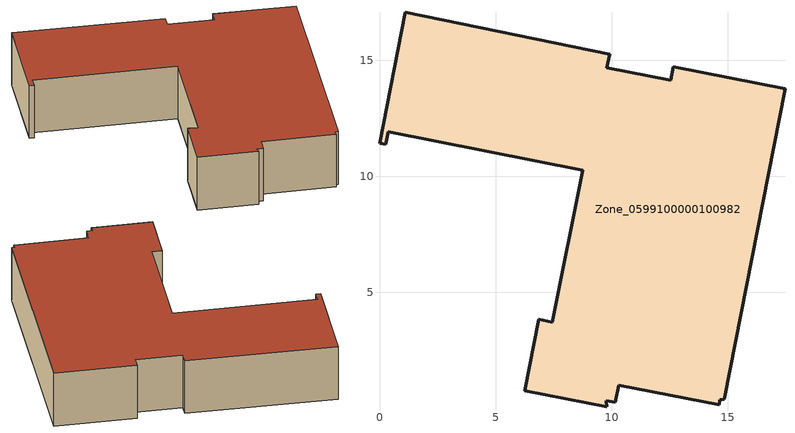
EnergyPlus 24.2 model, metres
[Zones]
Zone_0599100000100982
 floor ground (C_G): 14.67,0.36 14.63,0.16 10.3,0.99 10.16,0.27 9.77,0.32 9.78,0.06 6.26,0.75 6.87,3.83 7.45,3.71 8.75,10.25 0.37,11.92 0.26,11.37 0,11.42 1.1,17.07 9.92,15.26 9.8,14.67 12.54,14.13 12.66,14.72 17.47,13.76 14.85,0.39 z0
 wall outside (C_F): 0,11.42 0.26,11.37 0.37,11.92 8.75,10.25 7.45,3.71 6.87,3.83 6.26,0.75 9.78,0.06 9.77,0.32 10.16,0.27 10.3,0.99 14.63,0.16 14.67,0.36 14.85,0.39 17.47,13.76 12.66,14.72 12.54,14.13 9.8,14.67 9.92,15.26 1.1,17.07 0,11.42 z0:3.62
 roof outside (C_R): 14.63,0.16 14.67,0.36 14.85,0.39 17.47,13.76 12.66,14.72 12.54,14.13 9.8,14.67 9.92,15.26 1.1,17.07 0,11.42 0.26,11.37 0.37,11.92 8.75,10.25 7.45,3.71 6.87,3.83 6.26,0.75 9.78,0.06 9.77,0.32 10.16,0.27 10.3,0.99 z3.62
[BUILDING]
Pand.0599100000100982: North Axis=0; Terrain=City; Loads Convergence Tolerance Value=0.04; Temperature Convergence Tolerance Value=0.4; Solar Distribution=FullExterior; Maximum Number of Warmup Days=25; Minimum Number of Warmup Days=1
[Site:Location]
Rotterdam.The.Hague.AP_ZH_NLD Design_Conditions: Latitude=51.96; Longitude=4.45; Time Zone=1; Elevation=-4.5
[SITE:GROUNDTEMPERATURE:BUILDINGSURFACE]
18, 18, 18, 18, 18, 18, 18, 18, 18, 18, 18, 18
[MATERIAL] Thermal Absorptance=0.9; Solar Absorptance=0.7; Visible Absorptance=0.7
Name | Roughness | Thickness | Conductivity | Density | Specific Heat
G.D.1965 | MediumSmooth | 0.15 | 1 | 540 | 1210
F.D.1965 | Rough | 0.3 | 0.857143 | 1920 | 840
R.D.1965 | MediumRough | 0.2 | 0.08 | 1500 | 1000
[CONSTRUCTION]
C_G: G.D.1965
C_F: F.D.1965
C_R: R.D.1965
[ZONE]
Zone_0599100000100982: Type=1; Multiplier=1; Ceiling Height=Autocalculate; Volume=Autocalculate; Floor Area=autocalculate; Part of Total Floor Area=Yes
[ZONEINFILTRATION:DESIGNFLOWRATE]
Infil_Zone_0599100000100982: Zone or ZoneList or Space or SpaceList=Zone_0599100000100982; Schedule=AlwaysOn; Design Flow Rate Calculation Method=Flow/Area; Flow Rate per Floor Area=0.0042; Constant Term Coefficient=1; Temperature Term Coefficient=0; Velocity Term Coefficient=0; Velocity Squared Term Coefficient=0
[HVACTEMPLATE:ZONE:IDEALLOADSAIRSYSTEM]
Zone_0599100000100982: Maximum Heating Supply Air Temperature=50; Minimum Cooling Supply Air Temperature=13; Maximum Heating Supply Air Humidity Ratio=0.0156; Minimum Cooling Supply Air Humidity Ratio=0.0077; Heating Limit=NoLimit; Cooling Limit=NoLimit; Dehumidification Control Type=ConstantSensibleHeatRatio; Cooling Sensible Heat Ratio=0.7; Dehumidification Setpoint=60; Humidification Control Type=None; Humidification Setpoint=30; Outdoor Air Method=None; Outdoor Air Flow Rate per Person=0.00944; Outdoor Air Flow Rate per Zone Floor Area=0; Outdoor Air Flow Rate per Zone=0; Demand Controlled Ventilation Type=None; Outdoor Air Economizer Type=NoEconomizer; Heat Recovery Type=None; Sensible Heat Recovery Effectiveness=0.7; Latent Heat Recovery Effectiveness=0.65
[ZONECONTROL:THERMOSTAT]
ThermostatControl_Zone_0599100000100982: Zone or ZoneList=Zone_0599100000100982; Control Type Schedule=DualSetpointControlType; Control 1=Thermostat_Zone_0599100000100982; Temperature Difference Between Cutout And Setpoint=0
[THERMOSTATSETPOINT:DUALSETPOINT]
Thermostat_Zone_0599100000100982: Heating Setpoint Temperature Schedule=HeatingSetpoint_Zone_0599100000100982; Cooling Setpoint Temperature Schedule=CoolingSetpoint_Zone_0599100000100982
[SCHEDULE:COMPACT]
HeatingSetpoint_Zone_0599100000100982: Through: 12/31, For: AllDays, Until: 24:00, 21
CoolingSetpoint_Zone_0599100000100982: Through: 12/31, For: AllDays, Until: 24:00, 24
DualSetpointControlType: Through: 12/31, For: AllDays, Until: 24:00, 4
AlwaysOn: Through: 12/31, For: AllDays, Until: 24:00, 1
